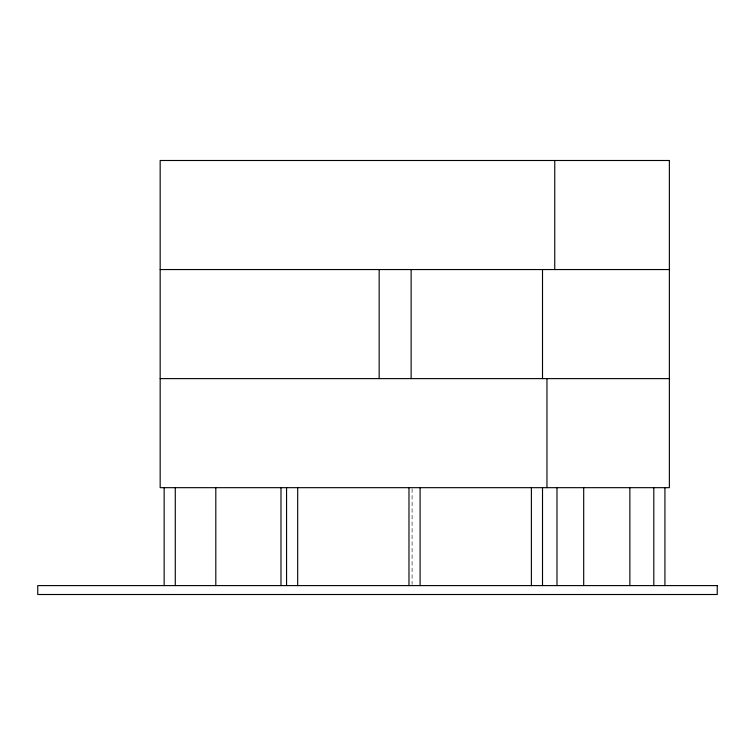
<?xml version="1.0" encoding="UTF-8"?>
<svg xmlns="http://www.w3.org/2000/svg" width="755" height="755" viewBox="0 0 755 755"><rect width="100%" height="100%" fill="white"/><g stroke="black" fill="none" stroke-linecap="round" stroke-linejoin="round"><path stroke-width="0.57" stroke-dasharray="3.77 2.83" d="M412.088 488.834L412.088 584.436"/><path stroke-width="1.13" d="M160.164 269.554L669.374 269.554M160.164 378.614L669.374 378.614M664.928 487.673L664.928 585.597M653.802 487.673L653.802 585.597M629.868 487.673L629.868 585.597M583.691 487.673L583.691 585.597M556.982 487.673L556.982 585.597M554.755 160.494L554.755 269.554M546.96 378.614L546.96 487.673M542.515 269.554L542.515 378.614M542.515 487.673L542.515 585.597M531.388 487.673L531.388 585.597M420.101 487.673L420.101 585.597M411.135 269.554L411.135 378.614M408.974 487.673L408.974 585.597M379.161 269.554L379.161 378.614M297.687 487.673L297.687 585.597M286.56 487.673L286.56 585.597M280.992 487.673L280.992 585.597M215.807 487.673L215.807 585.597M175.273 487.673L175.273 585.597M164.146 487.673L164.146 585.597M669.374 160.494L160.164 160.494L160.164 487.673L669.374 487.673L669.374 160.494M717.25 585.597L37.75 585.597L37.75 594.506L717.25 594.506L717.25 585.597"/></g></svg>
